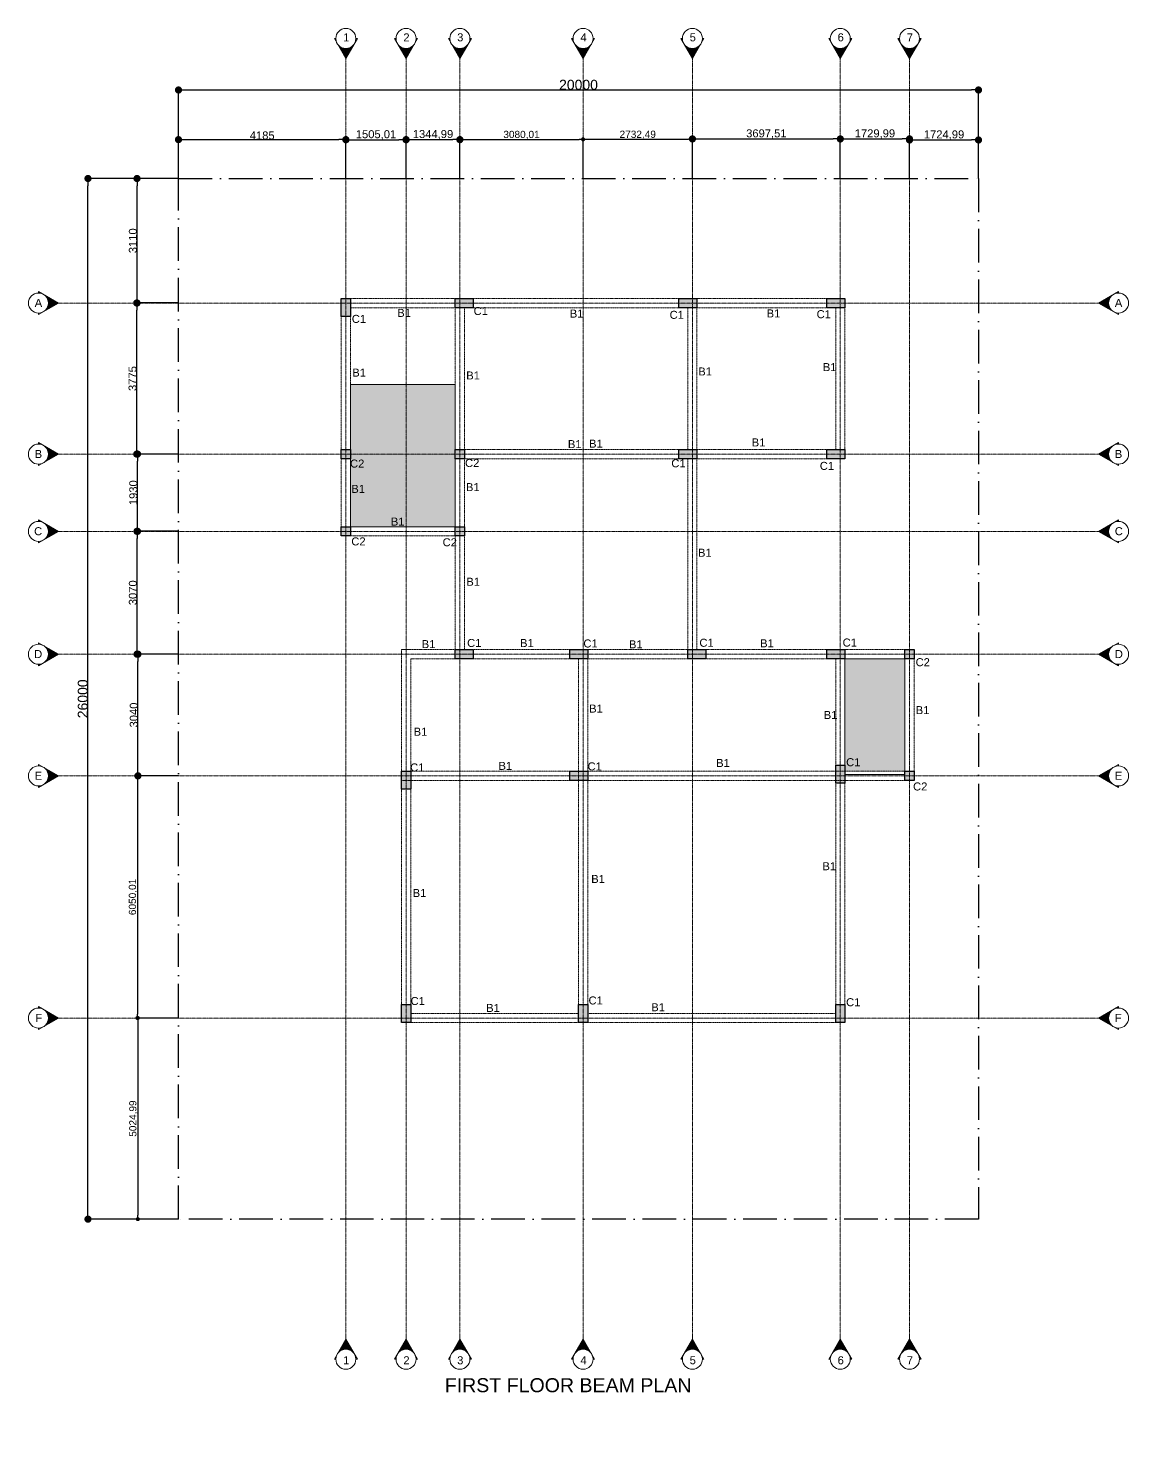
# Model space of a CAD drawing. Header units: millimetres. Extents: x -425671 to 598394, y -194194 to 343585.
# Drawn here: x 36289 to 63789, y -39419 to -3863 of the extents above; entities that cross this region are included whole.
import ezdxf

# ---------------------------------------------------------------- set-up
doc = ezdxf.new("R2010")
doc.units = ezdxf.units.MM
for name, pattern in [('ACAD_ISO10W100', [18, 12, -3, 0, -3]), ('DOT3', [0.06, 0, -0.06]), ('HIDDEN', [9.525, 6.35, -3.175])]:
    doc.linetypes.add(name, pattern=pattern)
for name, color, linetype, lineweight in [('230mm Wall', 250, 'Continuous', 25), ('Beam', 250, 'Continuous', 15), ('C TEXT', 30, 'Continuous', 13), ('Centre line', 30, 'Continuous', 9), ('Column', 250, 'Continuous', 25), ('Dim', 30, 'Continuous', 13), ('Footing', 7, 'Continuous', 20), ('S-DIM', 30, 'Continuous', 13), ('TEXT', 30, 'DOT3', 9), ('TXF', 30, 'Continuous', 5)]:
    doc.layers.add(name, color=color, linetype=linetype, lineweight=lineweight)
doc.styles.get("Standard").update_dxf_attribs({"font": 'arial.ttf'})
doc.dimstyles.new('ISO-25', dxfattribs={"dimtxt": 200, "dimasz": 180, "dimexe": 1.25, "dimexo": 0.625, "dimtad": 1, "dimtxsty": 'Standard', "dimblk": 'DOT', "dimcen": 2.5, "dimadec": 0, "dimazin": 0, "dimtfac": 1, "dimtmove": 0, "dimatfit": 3, "dimfxl": 0, "dimarcsym": 0})

# ---------------------------------------------------------------- blocks, each defined once
blk = doc.blocks.new('CC')
at = {"layer": 'C TEXT', "linetype": 'Continuous', "ltscale": 500}
h = blk.add_hatch(color=253, dxfattribs=at)
h.dxf.hatch_style = 1
edge = h.paths.add_edge_path()
edge.add_arc((2471483781, 936793033), 250, 180, 240)
edge.add_line((2471483656, 936792817), (2471483281, 936793033))
edge.add_line((2471483281, 936793033), (2471483656, 936793250))
edge.add_arc((2471483781, 936793033), 250, 120, 180)
h = blk.add_hatch(color=253, dxfattribs=at)
h.dxf.hatch_style = 1
h.paths.add_polyline_path([(2471483781, 936792745), (2471483781, 936792783, -0.131652), (2471483656, 936792817)])
h.paths.add_polyline_path([(2471483781, 936793322), (2471483656, 936793250, -0.131652), (2471483781, 936793283)])
for points in [[(2471483281, 936793033), (2471483781, 936793322)], [(2471483781, 936793283), (2471483781, 936793322)], [(2471483281, 936793033), (2471483781, 936792745)], [(2471483781, 936792745), (2471483781, 936792783)]]:
    blk.add_lwpolyline(points, dxfattribs=at)
blk.add_circle((2471483781, 936793033), 250, dxfattribs=at)
blk = doc.blocks.new('_Dot')
at = {"color": 0, "linetype": 'ByBlock', "lineweight": -2}
blk.add_line((-0.5, 0), (-1, 0), dxfattribs=at)
at = {"color": 0, "linetype": 'ByBlock', "const_width": 0.5}
blk.add_lwpolyline([(-0.25, 0, 1), (0.25, 0, 1)], format="xyb", close=True, dxfattribs=at)
blk = doc.blocks.new('*D61')
at = {"layer": 'Defpoints', "color": 0, "transparency": 16777216}
for p in [(37777, -7612), (40039, -7612), (40039, -33612)]:
    blk.add_point(p, dxfattribs=at)
at = {"layer": 'Dim', "color": 0, "lineweight": -2, "transparency": 16777216}
for p, q in [((40038, -7612), (37776, -7612)), ((37777, -33432), (37777, -7792)), ((40038, -33612), (37776, -33612))]:
    blk.add_line(p, q, dxfattribs=at)
at = {"layer": 'Dim', "color": 0, "lineweight": -2, "transparency": 16777216, "xscale": 180, "yscale": 180, "zscale": 180}
for p, rotation in [((37777, -7612), 90), ((37777, -33612), 270)]:
    blk.add_blockref('_Dot', p, dxfattribs=dict(at, rotation=rotation))
at = {"layer": 'Dim', "color": 0, "transparency": 16777216, "insert": (37649, -20612), "char_height": 250, "attachment_point": 5, "rotation": 90}
blk.add_mtext('26000', dxfattribs=at)
blk = doc.blocks.new('*D65')
at = {"layer": 'Defpoints', "color": 0, "transparency": 16777216}
for p in [(39026, -19497), (40039, -19497), (40039, -22537)]:
    blk.add_point(p, dxfattribs=at)
at = {"layer": 'Dim', "color": 0, "lineweight": -2, "transparency": 16777216}
for p, q in [((40038, -19497), (39025, -19497)), ((39026, -22357), (39026, -19677)), ((40038, -22537), (39025, -22537))]:
    blk.add_line(p, q, dxfattribs=at)
at = {"layer": 'Dim', "color": 0, "lineweight": -2, "transparency": 16777216, "xscale": 180, "yscale": 180, "zscale": 180}
for p, rotation in [((39026, -19497), 90), ((39026, -22537), 270)]:
    blk.add_blockref('_Dot', p, dxfattribs=dict(at, rotation=rotation))
at = {"layer": 'Dim', "color": 0, "transparency": 16777216, "insert": (38923, -21017), "char_height": 200, "attachment_point": 5, "rotation": 90}
blk.add_mtext('3040', dxfattribs=at)
blk = doc.blocks.new('*D66')
at = {"layer": 'Defpoints', "color": 0, "transparency": 16777216}
for p in [(39003, -16427), (40039, -16427), (40039, -19497)]:
    blk.add_point(p, dxfattribs=at)
at = {"layer": 'Dim', "color": 0, "lineweight": -2, "transparency": 16777216}
for p, q in [((40038, -16427), (39001, -16427)), ((39003, -19317), (39003, -16607)), ((40038, -19497), (39001, -19497))]:
    blk.add_line(p, q, dxfattribs=at)
at = {"layer": 'Dim', "color": 0, "lineweight": -2, "transparency": 16777216, "xscale": 180, "yscale": 180, "zscale": 180}
for p, rotation in [((39003, -16427), 90), ((39003, -19497), 270)]:
    blk.add_blockref('_Dot', p, dxfattribs=dict(at, rotation=rotation))
at = {"layer": 'Dim', "color": 0, "transparency": 16777216, "insert": (38900, -17962), "char_height": 200, "attachment_point": 5, "rotation": 90}
blk.add_mtext('3070', dxfattribs=at)
blk = doc.blocks.new('*D67')
at = {"layer": 'Defpoints', "color": 0, "transparency": 16777216}
for p in [(39015, -14497), (40039, -14497), (40039, -16427)]:
    blk.add_point(p, dxfattribs=at)
at = {"layer": 'Dim', "color": 0, "lineweight": -2, "transparency": 16777216}
for p, q in [((40038, -14497), (39013, -14497)), ((39015, -16247), (39015, -14677)), ((40038, -16427), (39013, -16427))]:
    blk.add_line(p, q, dxfattribs=at)
at = {"layer": 'Dim', "color": 0, "lineweight": -2, "transparency": 16777216, "xscale": 180, "yscale": 180, "zscale": 180}
for p, rotation in [((39015, -14497), 90), ((39015, -16427), 270)]:
    blk.add_blockref('_Dot', p, dxfattribs=dict(at, rotation=rotation))
at = {"layer": 'Dim', "color": 0, "transparency": 16777216, "insert": (38912, -15462), "char_height": 200, "attachment_point": 5, "rotation": 90}
blk.add_mtext('1930', dxfattribs=at)
blk = doc.blocks.new('*D68')
at = {"layer": 'Defpoints', "color": 0, "transparency": 16777216}
for p in [(38996, -10722), (40039, -10722), (40039, -14497)]:
    blk.add_point(p, dxfattribs=at)
at = {"layer": 'Dim', "color": 0, "lineweight": -2, "transparency": 16777216}
for p, q in [((40038, -10722), (38995, -10722)), ((38996, -14317), (38996, -10902)), ((40038, -14497), (38995, -14497))]:
    blk.add_line(p, q, dxfattribs=at)
at = {"layer": 'Dim', "color": 0, "lineweight": -2, "transparency": 16777216, "xscale": 180, "yscale": 180, "zscale": 180}
for p, rotation in [((38996, -10722), 90), ((38996, -14497), 270)]:
    blk.add_blockref('_Dot', p, dxfattribs=dict(at, rotation=rotation))
at = {"layer": 'Dim', "color": 0, "transparency": 16777216, "insert": (38893, -12610), "char_height": 200, "attachment_point": 5, "rotation": 90}
blk.add_mtext('3775', dxfattribs=at)
blk = doc.blocks.new('*D69')
at = {"layer": 'Defpoints', "color": 0, "transparency": 16777216}
for p in [(39003, -7612), (40039, -7612), (40039, -10722)]:
    blk.add_point(p, dxfattribs=at)
at = {"layer": 'Dim', "color": 0, "lineweight": -2, "transparency": 16777216}
for p, q in [((40038, -7612), (39002, -7612)), ((39003, -10542), (39003, -7792)), ((40038, -10722), (39002, -10722))]:
    blk.add_line(p, q, dxfattribs=at)
at = {"layer": 'Dim', "color": 0, "lineweight": -2, "transparency": 16777216, "xscale": 180, "yscale": 180, "zscale": 180}
for p, rotation in [((39003, -7612), 90), ((39003, -10722), 270)]:
    blk.add_blockref('_Dot', p, dxfattribs=dict(at, rotation=rotation))
at = {"layer": 'Dim', "color": 0, "transparency": 16777216, "insert": (38900, -9167), "char_height": 200, "attachment_point": 5, "rotation": 90}
blk.add_mtext('3110', dxfattribs=at)
blk = doc.blocks.new('*D62')
at = {"layer": 'Defpoints', "color": 0, "transparency": 16777216}
for p in [(60039, -5400), (40039, -7612), (60039, -7612)]:
    blk.add_point(p, dxfattribs=at)
at = {"layer": 'Dim', "color": 0, "lineweight": -2, "transparency": 16777216}
for p, q in [((40039, -7612), (40039, -5399)), ((40219, -5400), (59859, -5400)), ((60039, -7612), (60039, -5399))]:
    blk.add_line(p, q, dxfattribs=at)
at = {"layer": 'Dim', "color": 0, "lineweight": -2, "transparency": 16777216, "xscale": 180, "yscale": 180, "zscale": 180, "rotation": 180}
blk.add_blockref('_Dot', (40039, -5400), dxfattribs=at)
at = {"layer": 'Dim', "color": 0, "lineweight": -2, "transparency": 16777216, "xscale": 180, "yscale": 180, "zscale": 180}
blk.add_blockref('_Dot', (60039, -5400), dxfattribs=at)
at = {"layer": 'Dim', "color": 0, "transparency": 16777216, "insert": (50039, -5272), "char_height": 250, "attachment_point": 5}
blk.add_mtext('20000', dxfattribs=at)
blk = doc.blocks.new('*D63')
at = {"layer": 'Defpoints', "color": 0, "transparency": 16777216}
for p in [(56584, -6623), (52887, -7612), (56584, -7612)]:
    blk.add_point(p, dxfattribs=at)
at = {"layer": 'Dim', "color": 0, "lineweight": -2, "transparency": 16777216}
for p, q in [((52887, -7612), (52887, -6622)), ((53067, -6623), (56404, -6623)), ((56584, -7612), (56584, -6622))]:
    blk.add_line(p, q, dxfattribs=at)
at = {"layer": 'Dim', "color": 0, "lineweight": -2, "transparency": 16777216, "xscale": 180, "yscale": 180, "zscale": 180, "rotation": 180}
blk.add_blockref('_Dot', (52887, -6623), dxfattribs=at)
at = {"layer": 'Dim', "color": 0, "lineweight": -2, "transparency": 16777216, "xscale": 180, "yscale": 180, "zscale": 180}
blk.add_blockref('_Dot', (56584, -6623), dxfattribs=at)
at = {"layer": 'Dim', "color": 0, "transparency": 16777216, "insert": (54735, -6502), "char_height": 200, "attachment_point": 5}
blk.add_mtext('3697,51', dxfattribs=at)
blk = doc.blocks.new('*D64')
at = {"layer": 'Defpoints', "color": 0, "transparency": 16777216}
for p in [(60039, -6649), (58314, -7612), (60039, -7612)]:
    blk.add_point(p, dxfattribs=at)
at = {"layer": 'Dim', "color": 0, "lineweight": -2, "transparency": 16777216}
for p, q in [((58314, -7612), (58314, -6647)), ((58494, -6649), (59859, -6649)), ((60039, -7612), (60039, -6647))]:
    blk.add_line(p, q, dxfattribs=at)
at = {"layer": 'Dim', "color": 0, "lineweight": -2, "transparency": 16777216, "xscale": 180, "yscale": 180, "zscale": 180, "rotation": 180}
blk.add_blockref('_Dot', (58314, -6649), dxfattribs=at)
at = {"layer": 'Dim', "color": 0, "lineweight": -2, "transparency": 16777216, "xscale": 180, "yscale": 180, "zscale": 180}
blk.add_blockref('_Dot', (60039, -6649), dxfattribs=at)
at = {"layer": 'Dim', "color": 0, "transparency": 16777216, "insert": (59177, -6528), "char_height": 200, "attachment_point": 5}
blk.add_mtext('1724,99', dxfattribs=at)
blk = doc.blocks.new('*D78')
at = {"layer": 'Defpoints', "color": 0, "transparency": 16777216}
for p in [(50154, -6636), (47074, -7612), (50154, -7612)]:
    blk.add_point(p, dxfattribs=at)
at = {"layer": 'S-DIM', "color": 0, "lineweight": -2, "transparency": 16777216}
for p, q in [((47074, -7612), (47074, -6635)), ((47174, -6636), (50054, -6636)), ((50154, -7612), (50154, -6635))]:
    blk.add_line(p, q, dxfattribs=at)
at = {"layer": 'S-DIM', "color": 0, "lineweight": -2, "transparency": 16777216, "xscale": 100, "yscale": 100, "zscale": 100, "rotation": 180}
blk.add_blockref('_Dot', (47074, -6636), dxfattribs=at)
at = {"layer": 'S-DIM', "color": 0, "lineweight": -2, "transparency": 16777216, "xscale": 100, "yscale": 100, "zscale": 100}
blk.add_blockref('_Dot', (50154, -6636), dxfattribs=at)
at = {"layer": 'S-DIM', "color": 0, "transparency": 16777216, "insert": (48614, -6527), "char_height": 180, "attachment_point": 5}
blk.add_mtext('3080,01', dxfattribs=at)
blk = doc.blocks.new('*D79')
at = {"layer": 'Defpoints', "color": 0, "transparency": 16777216}
for p in [(52887, -6631), (50154, -7612), (52887, -7612)]:
    blk.add_point(p, dxfattribs=at)
at = {"layer": 'S-DIM', "color": 0, "lineweight": -2, "transparency": 16777216}
for p, q in [((50154, -7612), (50154, -6630)), ((50254, -6631), (52787, -6631)), ((52887, -7612), (52887, -6630))]:
    blk.add_line(p, q, dxfattribs=at)
at = {"layer": 'S-DIM', "color": 0, "lineweight": -2, "transparency": 16777216, "xscale": 100, "yscale": 100, "zscale": 100, "rotation": 180}
blk.add_blockref('_Dot', (50154, -6631), dxfattribs=at)
at = {"layer": 'S-DIM', "color": 0, "lineweight": -2, "transparency": 16777216, "xscale": 100, "yscale": 100, "zscale": 100}
blk.add_blockref('_Dot', (52887, -6631), dxfattribs=at)
at = {"layer": 'S-DIM', "color": 0, "transparency": 16777216, "insert": (51520, -6523), "char_height": 180, "attachment_point": 5}
blk.add_mtext('2732,49', dxfattribs=at)
blk = doc.blocks.new('*D80')
at = {"layer": 'Defpoints', "color": 0, "transparency": 16777216}
for p in [(47074, -6640), (45729, -7612), (47074, -7612)]:
    blk.add_point(p, dxfattribs=at)
at = {"layer": 'S-DIM', "color": 0, "lineweight": -2, "transparency": 16777216}
for p, q in [((45729, -7612), (45729, -6639)), ((45909, -6640), (46894, -6640)), ((47074, -7612), (47074, -6639))]:
    blk.add_line(p, q, dxfattribs=at)
at = {"layer": 'S-DIM', "color": 0, "lineweight": -2, "transparency": 16777216, "xscale": 180, "yscale": 180, "zscale": 180, "rotation": 180}
blk.add_blockref('_Dot', (45729, -6640), dxfattribs=at)
at = {"layer": 'S-DIM', "color": 0, "lineweight": -2, "transparency": 16777216, "xscale": 180, "yscale": 180, "zscale": 180}
blk.add_blockref('_Dot', (47074, -6640), dxfattribs=at)
at = {"layer": 'S-DIM', "color": 0, "transparency": 16777216, "insert": (46402, -6519), "char_height": 200, "attachment_point": 5}
blk.add_mtext('1344,99', dxfattribs=at)
blk = doc.blocks.new('*D81')
at = {"layer": 'Defpoints', "color": 0, "transparency": 16777216}
for p in [(45729, -6644), (44224, -7612), (45729, -7612)]:
    blk.add_point(p, dxfattribs=at)
at = {"layer": 'S-DIM', "color": 0, "lineweight": -2, "transparency": 16777216}
for p, q in [((44224, -7612), (44224, -6642)), ((44404, -6644), (45549, -6644)), ((45729, -7612), (45729, -6642))]:
    blk.add_line(p, q, dxfattribs=at)
at = {"layer": 'S-DIM', "color": 0, "lineweight": -2, "transparency": 16777216, "xscale": 180, "yscale": 180, "zscale": 180, "rotation": 180}
blk.add_blockref('_Dot', (44224, -6644), dxfattribs=at)
at = {"layer": 'S-DIM', "color": 0, "lineweight": -2, "transparency": 16777216, "xscale": 180, "yscale": 180, "zscale": 180}
blk.add_blockref('_Dot', (45729, -6644), dxfattribs=at)
at = {"layer": 'S-DIM', "color": 0, "transparency": 16777216, "insert": (44977, -6523), "char_height": 200, "attachment_point": 5}
blk.add_mtext('1505,01', dxfattribs=at)
blk = doc.blocks.new('*D82')
at = {"layer": 'Defpoints', "color": 0, "transparency": 16777216}
for p in [(44224, -6640), (40039, -7612), (44224, -7612)]:
    blk.add_point(p, dxfattribs=at)
at = {"layer": 'S-DIM', "color": 0, "lineweight": -2, "transparency": 16777216}
for p, q in [((40039, -7612), (40039, -6638)), ((40219, -6640), (44044, -6640)), ((44224, -7612), (44224, -6638))]:
    blk.add_line(p, q, dxfattribs=at)
at = {"layer": 'S-DIM', "color": 0, "lineweight": -2, "transparency": 16777216, "xscale": 180, "yscale": 180, "zscale": 180, "rotation": 180}
blk.add_blockref('_Dot', (40039, -6640), dxfattribs=at)
at = {"layer": 'S-DIM', "color": 0, "lineweight": -2, "transparency": 16777216, "xscale": 180, "yscale": 180, "zscale": 180}
blk.add_blockref('_Dot', (44224, -6640), dxfattribs=at)
at = {"layer": 'S-DIM', "color": 0, "transparency": 16777216, "insert": (42132, -6537), "char_height": 200, "attachment_point": 5}
blk.add_mtext('4185', dxfattribs=at)
blk = doc.blocks.new('*D83')
at = {"layer": 'Defpoints', "color": 0, "transparency": 16777216}
for p in [(58314, -6623), (56584, -7612), (58314, -7612)]:
    blk.add_point(p, dxfattribs=at)
at = {"layer": 'S-DIM', "color": 0, "lineweight": -2, "transparency": 16777216}
for p, q in [((56584, -7612), (56584, -6622)), ((56764, -6623), (58134, -6623)), ((58314, -7612), (58314, -6622))]:
    blk.add_line(p, q, dxfattribs=at)
at = {"layer": 'S-DIM', "color": 0, "lineweight": -2, "transparency": 16777216, "xscale": 180, "yscale": 180, "zscale": 180}
for p, rotation in [((56584, -6623), 180.0001021727205), ((58314, -6623), 0.0001021727205016185)]:
    blk.add_blockref('_Dot', p, dxfattribs=dict(at, rotation=rotation))
at = {"layer": 'S-DIM', "color": 0, "transparency": 16777216, "insert": (57449, -6502), "char_height": 200, "attachment_point": 5, "rotation": 0.0001}
blk.add_mtext('1729,99', dxfattribs=at)
blk = doc.blocks.new('*D115')
at = {"layer": 'Defpoints', "color": 0, "transparency": 16777216}
for p in [(40039, -22537), (39013, -28587), (40039, -28587)]:
    blk.add_point(p, dxfattribs=at)
at = {"layer": 'S-DIM', "color": 0, "lineweight": -2, "transparency": 16777216}
for p, q in [((40038, -22537), (39012, -22537)), ((39013, -22637), (39013, -28487)), ((40038, -28587), (39012, -28587))]:
    blk.add_line(p, q, dxfattribs=at)
at = {"layer": 'S-DIM', "color": 0, "lineweight": -2, "transparency": 16777216, "xscale": 100, "yscale": 100, "zscale": 100}
for p, rotation in [((39013, -22537), 90), ((39013, -28587), 270)]:
    blk.add_blockref('_Dot', p, dxfattribs=dict(at, rotation=rotation))
at = {"layer": 'S-DIM', "color": 0, "transparency": 16777216, "insert": (38904, -25562), "char_height": 180, "attachment_point": 5, "rotation": 90}
blk.add_mtext('6050,01', dxfattribs=at)
blk = doc.blocks.new('*D114')
at = {"layer": 'Defpoints', "color": 0, "transparency": 16777216}
for p in [(40039, -28587), (39024, -33612), (40039, -33612)]:
    blk.add_point(p, dxfattribs=at)
at = {"layer": 'S-DIM', "color": 0, "lineweight": -2, "transparency": 16777216}
for p, q in [((40038, -28587), (39023, -28587)), ((39024, -28687), (39024, -33512)), ((40038, -33612), (39023, -33612))]:
    blk.add_line(p, q, dxfattribs=at)
at = {"layer": 'S-DIM', "color": 0, "lineweight": -2, "transparency": 16777216, "xscale": 100, "yscale": 100, "zscale": 100}
for p, rotation in [((39024, -28587), 90), ((39024, -33612), 270)]:
    blk.add_blockref('_Dot', p, dxfattribs=dict(at, rotation=rotation))
at = {"layer": 'S-DIM', "color": 0, "transparency": 16777216, "insert": (38915, -31100), "char_height": 180, "attachment_point": 5, "rotation": 90}
blk.add_mtext('5024,99', dxfattribs=at)

msp = doc.modelspace()

# ---------------------------------------------------------------- hatches: boundary and pattern name
at = {"layer": 'Column', "transparency": 33554687}
h = msp.add_hatch(color=256, dxfattribs=at)
h.dxf.hatch_style = 1
h.paths.add_polyline_path([(56699.03, -28252.495), (56469.03, -28252.495), (56469.03, -28702.495), (56699.03, -28702.495)])
h.paths.add_polyline_path([(50269.03, -28252.495), (50039.03, -28252.495), (50039.03, -28702.495), (50269.03, -28702.495)])
h.paths.add_polyline_path([(45844.03, -28252.495), (45614.03, -28252.495), (45614.03, -28702.495), (45844.03, -28702.495)])
h.paths.add_polyline_path([(45844.03, -22422.474), (45614.03, -22422.474), (45614.03, -22872.474), (45844.03, -22872.474)])
h.paths.add_polyline_path([(50269.03, -22422.474), (49819.03, -22422.474), (49819.03, -22652.474), (50269.03, -22652.474)])
h.paths.add_polyline_path([(56699.03, -22272.474), (56469.03, -22272.474), (56469.03, -22722.474), (56699.03, -22722.474)])
h.paths.add_polyline_path([(58429.03, -22422.474), (58199.03, -22422.474), (58199.03, -22652.474), (58429.03, -22652.474)])
h.paths.add_polyline_path([(58429.03, -19382.474), (58199.03, -19382.474), (58199.03, -19612.474), (58429.03, -19612.474)])
h.paths.add_polyline_path([(56699.03, -19382.474), (56249.03, -19382.474), (56249.03, -19612.474), (56699.03, -19612.474)])
h.paths.add_polyline_path([(53219.03, -19382.474), (52769.03, -19382.474), (52769.03, -19612.474), (53219.03, -19612.474)])
h.paths.add_polyline_path([(50269.03, -19382.474), (49819.03, -19382.474), (49819.03, -19612.474), (50269.03, -19612.474)])
h.paths.add_polyline_path([(47409.03, -19382.474), (46959.03, -19382.474), (46959.03, -19612.474), (47409.03, -19612.474)])
h.paths.add_polyline_path([(44339.03, -16312.474), (44109.03, -16312.474), (44109.03, -16542.474), (44339.03, -16542.474)])
h.paths.add_polyline_path([(47189.03, -16312.474), (46959.03, -16312.474), (46959.03, -16542.474), (47189.03, -16542.474)])
h.paths.add_polyline_path([(52999.03, -14382.474), (52549.03, -14382.474), (52549.03, -14612.474), (52999.03, -14612.474)])
h.paths.add_polyline_path([(56699.03, -14382.474), (56249.03, -14382.474), (56249.03, -14612.474), (56699.03, -14612.474)])
h.paths.add_polyline_path([(47189.03, -14382.474), (46959.03, -14382.474), (46959.03, -14612.474), (47189.03, -14612.474)])
h.paths.add_polyline_path([(44339.03, -14382.474), (44109.03, -14382.474), (44109.03, -14612.474), (44339.03, -14612.474)])
h.paths.add_polyline_path([(44339.03, -10612.474), (44109.03, -10612.474), (44109.03, -11062.474), (44339.03, -11062.474)])
h.paths.add_polyline_path([(47409.03, -10612.474), (46959.03, -10612.474), (46959.03, -10842.474), (47409.03, -10842.474)])
h.paths.add_polyline_path([(52999.03, -10612.474), (52549.03, -10612.474), (52549.03, -10842.474), (52999.03, -10842.474)])
h.paths.add_polyline_path([(56699.03, -10612.474), (56249.03, -10612.474), (56249.03, -10842.474), (56699.03, -10842.474)])
at = {"layer": 'Footing', "transparency": 33554559}
h = msp.add_hatch(color=256, dxfattribs=at)
h.dxf.hatch_style = 1
h.paths.add_polyline_path([(46959.03, -12762.474), (44339.03, -12762.474), (44339.03, -16312.474), (46959.03, -16312.474)])
h.paths.add_polyline_path([(58199.03, -19612.474), (56699.03, -19612.474), (56699.03, -22422.474), (58199.03, -22422.474)])
h.paths.add_polyline_path([(46959.03, -52975.671), (44339.03, -52975.671), (44339.03, -54675.671), (46959.03, -54675.671)])
h.paths.add_polyline_path([(58199.03, -57975.671), (56699.03, -57975.671), (56699.03, -60785.671), (58199.03, -60785.671)])

# ---------------------------------------------------------------- linework, layer by layer
at = {"layer": '230mm Wall', "linetype": 'ACAD_ISO10W100', "ltscale": 70}
msp.add_lwpolyline([(40039.03, -33612.474), (40039.03, -7612.474), (60039.03, -7612.474), (60039.03, -33612.474)], close=True, dxfattribs=at)
at = {"layer": 'Beam', "linetype": 'HIDDEN', "ltscale": 0.4}
for points in [[(44109.03, -10842.474), (44109.03, -10842.474), (44109.03, -10612.474), (56699.03, -10612.474), (56699.03, -10842.474), (44339.03, -10842.474)], [(47189.03, -10612.474), (46959.03, -10612.474), (46959.03, -19612.474), (47189.03, -19612.474)], [(52999.03, -19382.474), (52999.03, -10612.474), (52769.03, -10612.474)], [(56469.03, -14612.474), (56699.03, -14612.474), (56699.03, -10612.474), (56469.03, -10612.474)], [(47189.03, -19382.474), (47189.03, -10842.474)], [(52769.03, -10842.474), (52769.03, -14382.474)], [(56469.03, -10842.474), (56469.03, -14382.474)], [(46959.03, -14612.474), (56699.03, -14612.474), (56699.03, -14382.474), (46959.03, -14382.474)], [(52769.03, -14612.474), (52769.03, -19612.474), (52999.03, -19612.474)], [(45844.03, -19612.474), (58429.03, -19612.474), (58429.03, -19382.474), (45614.03, -19382.474), (45614.03, -19612.474)], [(45844.03, -19382.474), (45614.03, -19382.474), (45614.03, -28702.495), (45844.03, -28702.495), (45844.03, -19612.474)], [(50039.03, -19612.474), (50039.03, -28702.495), (50269.03, -28702.495), (50269.03, -19382.474), (50039.03, -19382.474)], [(56469.03, -19612.474), (56469.03, -28702.495), (56699.03, -28702.495), (56699.03, -19382.474), (56469.03, -19382.474)], [(45614.03, -28472.474), (45614.03, -28472.474), (45614.03, -28702.495), (56699.03, -28702.495), (56699.03, -28472.474)], [(50039.03, -28472.474), (45844.03, -28472.474)], [(56469.03, -28472.474), (50269.03, -28472.474)]]:
    msp.add_lwpolyline(points, dxfattribs=at)
for points in [[(44339.03, -10612.474), (44109.03, -10612.474), (44109.03, -16542.474), (44339.03, -16542.474)], [(47189.03, -16312.474), (44109.03, -16312.474), (44109.03, -16542.474), (47189.03, -16542.474)], [(58429.03, -19382.474), (58199.03, -19382.474), (58199.03, -22652.474), (58429.03, -22652.474)], [(58429.03, -22652.474), (45614.03, -22652.474), (45614.03, -22422.474), (58429.03, -22422.474)]]:
    msp.add_lwpolyline(points, close=True, dxfattribs=at)
at = {"layer": 'Centre line', "linetype": 'ACAD_ISO10W100', "ltscale": 0.6}
for p, q in [((44224.008, -36612.474), (44224.035, -4612.474)), ((45729.018, -36612.474), (45729.044, -4612.474)), ((47074.011, -36612.474), (47074.038, -4612.474)), ((50154.023, -36612.474), (50154.05, -4612.474)), ((52886.511, -36612.474), (52886.538, -4612.474)), ((56584.023, -36612.474), (56584.05, -4612.474)), ((58314.015, -36612.474), (58314.042, -4612.474)), ((37039.03, -10722.474), (63039.03, -10722.474)), ((37039.03, -14497.474), (63039.03, -14497.474)), ((37039.03, -16427.474), (63039.03, -16427.474)), ((37039.03, -19497.474), (63039.03, -19497.474)), ((37039.03, -22537.474), (63039.03, -22537.474)), ((37039.03, -28587.485), (63039.03, -28587.485))]:
    msp.add_line(p, q, dxfattribs=at)
at = {"layer": 'Column'}
for points in [[(44109.03, -10612.474), (44339.03, -10612.474), (44339.03, -11062.474), (44109.03, -11062.474)], [(46959.03, -10612.474), (47409.03, -10612.474), (47409.03, -10842.474), (46959.03, -10842.474)], [(52549.03, -10612.474), (52999.03, -10612.474), (52999.03, -10842.474), (52549.03, -10842.474)], [(56249.03, -10612.474), (56699.03, -10612.474), (56699.03, -10842.474), (56249.03, -10842.474)], [(44109.03, -14382.474), (44339.03, -14382.474), (44339.03, -14612.474), (44109.03, -14612.474)], [(46959.03, -14382.474), (47189.03, -14382.474), (47189.03, -14612.474), (46959.03, -14612.474)], [(52549.03, -14382.474), (52999.03, -14382.474), (52999.03, -14612.474), (52549.03, -14612.474)], [(56249.03, -14382.474), (56699.03, -14382.474), (56699.03, -14612.474), (56249.03, -14612.474)], [(44109.03, -16312.474), (44339.03, -16312.474), (44339.03, -16542.474), (44109.03, -16542.474)], [(46959.03, -16312.474), (47189.03, -16312.474), (47189.03, -16542.474), (46959.03, -16542.474)], [(46959.03, -19382.474), (47409.03, -19382.474), (47409.03, -19612.474), (46959.03, -19612.474)], [(49819.03, -19382.474), (50269.03, -19382.474), (50269.03, -19612.474), (49819.03, -19612.474)], [(52769.03, -19382.474), (53219.03, -19382.474), (53219.03, -19612.474), (52769.03, -19612.474)], [(56249.03, -19382.474), (56699.03, -19382.474), (56699.03, -19612.474), (56249.03, -19612.474)], [(58199.03, -19382.474), (58429.03, -19382.474), (58429.03, -19612.474), (58199.03, -19612.474)], [(56469.03, -22272.474), (56699.03, -22272.474), (56699.03, -22722.474), (56469.03, -22722.474)], [(45614.03, -22422.474), (45844.03, -22422.474), (45844.03, -22872.474), (45614.03, -22872.474)], [(49819.03, -22422.474), (50269.03, -22422.474), (50269.03, -22652.474), (49819.03, -22652.474)], [(58199.03, -22422.474), (58429.03, -22422.474), (58429.03, -22652.474), (58199.03, -22652.474)], [(45614.03, -28252.495), (45844.03, -28252.495), (45844.03, -28702.495), (45614.03, -28702.495)], [(50039.03, -28252.495), (50269.03, -28252.495), (50269.03, -28702.495), (50039.03, -28702.495)], [(56469.03, -28252.495), (56699.03, -28252.495), (56699.03, -28702.495), (56469.03, -28702.495)]]:
    msp.add_lwpolyline(points, close=True, dxfattribs=at)
at = {"layer": 'Footing'}
for points in [[(44339.03, -12762.474), (46959.03, -12762.474), (46959.03, -16312.474), (44339.03, -16312.474)], [(56699.03, -19612.474), (58199.03, -19612.474), (58199.03, -22502.474), (56699.03, -22502.474)]]:
    msp.add_lwpolyline(points, close=True, dxfattribs=at)

# ---------------------------------------------------------------- block references
at = {"layer": 'C TEXT', "linetype": 'Continuous', "xscale": -1, "rotation": 270}
for p in [(-936748809.439, -2471487893.273), (-936747304.429, -2471487893.273), (-936745959.436, -2471487893.273), (-936742879.424, -2471487893.273), (-936740146.936, -2471487893.273), (-936736449.424, -2471487893.273), (-936734719.432, -2471487893.273)]:
    msp.add_blockref('CC', p, dxfattribs=at)
at = {"layer": 'C TEXT', "linetype": 'Continuous', "xscale": -1}
for p in [(2471520319.828, -936803755.948), (2471520319.828, -936807530.948), (2471520319.828, -936809460.948), (2471520319.828, -936812530.948), (2471520319.828, -936815570.948), (2471520319.828, -936821620.958)]:
    msp.add_blockref('CC', p, dxfattribs=at)
at = {"layer": 'C TEXT', "linetype": 'Continuous'}
for p in [(-2471420241.769, -936803755.948), (-2471420241.769, -936807530.948), (-2471420241.769, -936809460.948), (-2471420241.769, -936812530.948), (-2471420241.769, -936815570.948), (-2471420241.769, -936821620.958)]:
    msp.add_blockref('CC', p, dxfattribs=at)
at = {"layer": 'C TEXT', "linetype": 'Continuous', "rotation": 270}
for p in [(-936748809.439, 2471446668.324), (-936747304.429, 2471446668.324), (-936745959.436, 2471446668.324), (-936742879.424, 2471446668.324), (-936740146.936, 2471446668.324), (-936736449.424, 2471446668.324), (-936734719.432, 2471446668.324)]:
    msp.add_blockref('CC', p, dxfattribs=at)

# ---------------------------------------------------------------- texts
at = {"layer": 'C TEXT', "linetype": 'Continuous', "ltscale": 500, "char_height": 200}
for s, insert, attachment_point in [('1', (44155.862, -4186.145), 7), ('2', (45660.872, -4186.145), 7), ('3', (47005.865, -4186.145), 7), ('4', (50085.877, -4186.145), 7), ('5', (52818.365, -4186.145), 7), ('6', (56515.877, -4186.145), 7), ('7', (58245.869, -4186.145), 7), ('A', (36632.273, -10619.069), 3), ('A', (63445.786, -10619.069), 1), ('B', (36632.273, -14394.069), 3), ('B', (63445.786, -14394.069), 1), ('C ', (36632.273, -16324.069), 3), ('C ', (63445.786, -16324.069), 1), ('D', (36632.273, -19394.069), 3), ('D', (63445.786, -19394.069), 1), ('E', (36632.273, -22434.069), 3), ('E', (63445.786, -22434.069), 1), ('F', (36632.273, -28484.08), 3), ('F', (63445.786, -28484.08), 1), ('1', (44155.862, -37038.804), 1), ('2', (45660.872, -37038.804), 1), ('3', (47005.865, -37038.804), 1), ('4', (50085.877, -37038.804), 1), ('5', (52818.365, -37038.804), 1), ('6', (56515.877, -37038.804), 1), ('7', (58245.869, -37038.804), 1)]:
    msp.add_mtext_dynamic_manual_height_columns(s, width=187.8802, gutter_width=12.5, heights=[0], dxfattribs=dict(at, insert=insert, attachment_point=attachment_point))
at = {"layer": 'TEXT', "linetype": 'Continuous', "lineweight": 9, "insert": (46695.603, -37586.596), "char_height": 350, "attachment_point": 1}
msp.add_mtext_dynamic_manual_height_columns('FIRST FLOOR BEAM PLAN', width=15017.05432, gutter_width=12.5, heights=[785.182], dxfattribs=at)
at = {"layer": 'TXF', "linetype": 'Continuous', "ltscale": 500, "char_height": 200, "attachment_point": 1}
for s, insert in [('C1', (44371.795, -11019.468)), ('B1', (45509.225, -10868.659)), ('C1', (47417.497, -10821.691)), ('B1', (49821.582, -10886.55)), ('C1', (52316.205, -10917.6)), ('B1', (54741.958, -10882.722)), ('C1', (55991.156, -10901.498)), ('B1', (44384.141, -12361.301)), ('B1', (47232.953, -12433.346)), ('B1', (53032.781, -12333.31)), ('B1', (56147.357, -12223.349)), ('B1', (49774.237, -14148.317)), ('B1', (50302.935, -14137.178)), ('B1', (54369.781, -14105.534)), ('C2', (44328.484, -14634.078)), ('C2', (47202.953, -14620.311)), ('C1', (52359.337, -14627.327)), ('C1', (56070.593, -14691.646)), ('B1', (44360.159, -15265.751)), ('B1', (47224.883, -15222.652)), ('B1', (45348.45, -16083.519)), ('C2', (44359.858, -16578.774)), ('C2', (46642.544, -16601.091)), ('B1', (53026.51, -16861.833)), ('B1', (47234.509, -17586.799)), ('B1', (46120.539, -19144.967)), ('C1', (47254.765, -19116.683)), ('B1', (48578.188, -19118.339)), ('C1', (50161.643, -19129.279)), ('B1', (51299.924, -19151.185)), ('C1', (53061.02, -19111.236)), ('B1', (54579.107, -19125.658)), ('C1', (56641.718, -19105.807)), ('C2', (58465.379, -19596.778)), ('B1', (50305.12, -20755.543)), ('B1', (56169.672, -20916.054)), ('B1', (58469.381, -20794.997)), ('B1', (45918.773, -21333.789)), ('C1', (45830.452, -22226.645)), ('B1', (48039.291, -22186.976)), ('C1', (50266.444, -22200.104)), ('B1', (53479.579, -22114.76)), ('C1', (56729.696, -22095.146)), ('C2', (58402.022, -22702.194)), ('B1', (56136.591, -24694.693)), ('B1', (50356.807, -25012.975)), ('B1', (45894.549, -25363.348)), ('C1', (45841.692, -28062.409)), ('C1', (50290.224, -28048.244)), ('C1', (56728.3, -28092.287)), ('B1', (47731.026, -28235.624)), ('B1', (51858.57, -28218.422))]:
    msp.add_mtext_dynamic_manual_height_columns(s, width=1875.81061, gutter_width=12.5, heights=[0], dxfattribs=dict(at, insert=insert))

# ---------------------------------------------------------------- dimensions: what is measured, and where the dimension line sits
at = {"layer": 'Dim'}
dim = msp.add_linear_dim(base=(60039.03, -5400.078), p1=(40039.03, -7612.474), p2=(60039.03, -7612.474), dimstyle='ISO-25', override={"dimtxt": 250}, dxfattribs=at)
dim.commit()
dim.dimension.update_dxf_attribs({"geometry": '*D62', "text_midpoint": (50039.03, -5271.809)})
for base, p1, p2, picture, middle in [((56584.047, -6622.917), (52886.535, -7612.474), (56584.047, -7612.477), '*D63', (54735.291, -6502.101)), ((60039.03, -6648.519), (58314.039, -7612.474), (60039.03, -7612.474), '*D64', (59176.535, -6527.703))]:
    dim = msp.add_linear_dim(base=base, p1=p1, p2=p2, dimstyle='ISO-25', dxfattribs=at)
    dim.commit()
    dim.dimension.update_dxf_attribs({"geometry": picture, "text_midpoint": middle})
dim = msp.add_linear_dim(base=(37777.362, -7612.474), p1=(40039.03, -33612.474), p2=(40039.03, -7612.474), angle=90, dimstyle='ISO-25', override={"dimtxt": 250}, dxfattribs=at)
dim.commit()
dim.dimension.update_dxf_attribs({"geometry": '*D61', "text_midpoint": (37649.093, -20612.474)})
for base, p1, p2, picture, middle in [((39002.753, -7612.474), (40039.03, -10722.474), (40039.03, -7612.474), '*D69', (38899.945, -9167.474)), ((38996.116, -10722.474), (40039.03, -14497.474), (40039.03, -10722.474), '*D68', (38893.308, -12609.974)), ((39014.533, -14497.474), (40039.03, -16427.474), (40039.03, -14497.474), '*D67', (38911.725, -15462.474)), ((39002.506, -16427.474), (40039.03, -19497.474), (40039.03, -16427.474), '*D66', (38899.698, -17962.474)), ((39025.882, -19497.474), (40039.03, -22537.474), (40039.03, -19497.474), '*D65', (38923.074, -21017.474))]:
    dim = msp.add_linear_dim(base=base, p1=p1, p2=p2, angle=90, dimstyle='ISO-25', dxfattribs=at)
    dim.commit()
    dim.dimension.update_dxf_attribs({"geometry": picture, "text_midpoint": middle})
at = {"layer": 'S-DIM'}
for p1, p2, distance, picture, middle in [((44224.032, -7612.474), (45729.042, -7612.476), 968.762, '*D81', (44976.537, -6522.898)), ((45729.042, -7612.474), (47074.035, -7612.475), 972.51, '*D80', (46401.539, -6519.149)), ((56584.047, -7612.477), (58314.039, -7612.474), 989.56, '*D83', (57449.041, -6502.1)), ((40039.03, -7612.474), (44224.032, -7612.478), 972.855, '*D82', (42131.531, -6536.883))]:
    dim = msp.add_aligned_dim(p1=p1, p2=p2, distance=distance, dimstyle='ISO-25', dxfattribs=at)
    dim.commit()
    dim.dimension.update_dxf_attribs({"geometry": picture, "text_midpoint": middle})
for base, p1, p2, picture, middle in [((50154.047, -6636.215), (47074.035, -7612.474), (50154.047, -7612.477), '*D78', (48614.041, -6527.418)), ((52886.535, -6631.42), (50154.047, -7612.477), (52886.535, -7612.479), '*D79', (51520.291, -6522.623))]:
    dim = msp.add_linear_dim(base=base, p1=p1, p2=p2, dimstyle='ISO-25', override={"dimtxt": 180, "dimasz": 100}, dxfattribs=at)
    dim.commit()
    dim.dimension.update_dxf_attribs({"geometry": picture, "text_midpoint": middle})
for base, p1, p2, picture, middle in [((39013.286, -28587.485), (40039.03, -22537.474), (40039.03, -28587.485), '*D115', (38904.489, -25562.479)), ((39023.983, -33612.474), (40039.03, -28587.485), (40039.03, -33612.474), '*D114', (38915.186, -31099.979))]:
    dim = msp.add_linear_dim(base=base, p1=p1, p2=p2, angle=90, dimstyle='ISO-25', override={"dimtxt": 180, "dimasz": 100}, dxfattribs=at)
    dim.commit()
    dim.dimension.update_dxf_attribs({"geometry": picture, "text_midpoint": middle})

doc.saveas('drawing.dxf')
